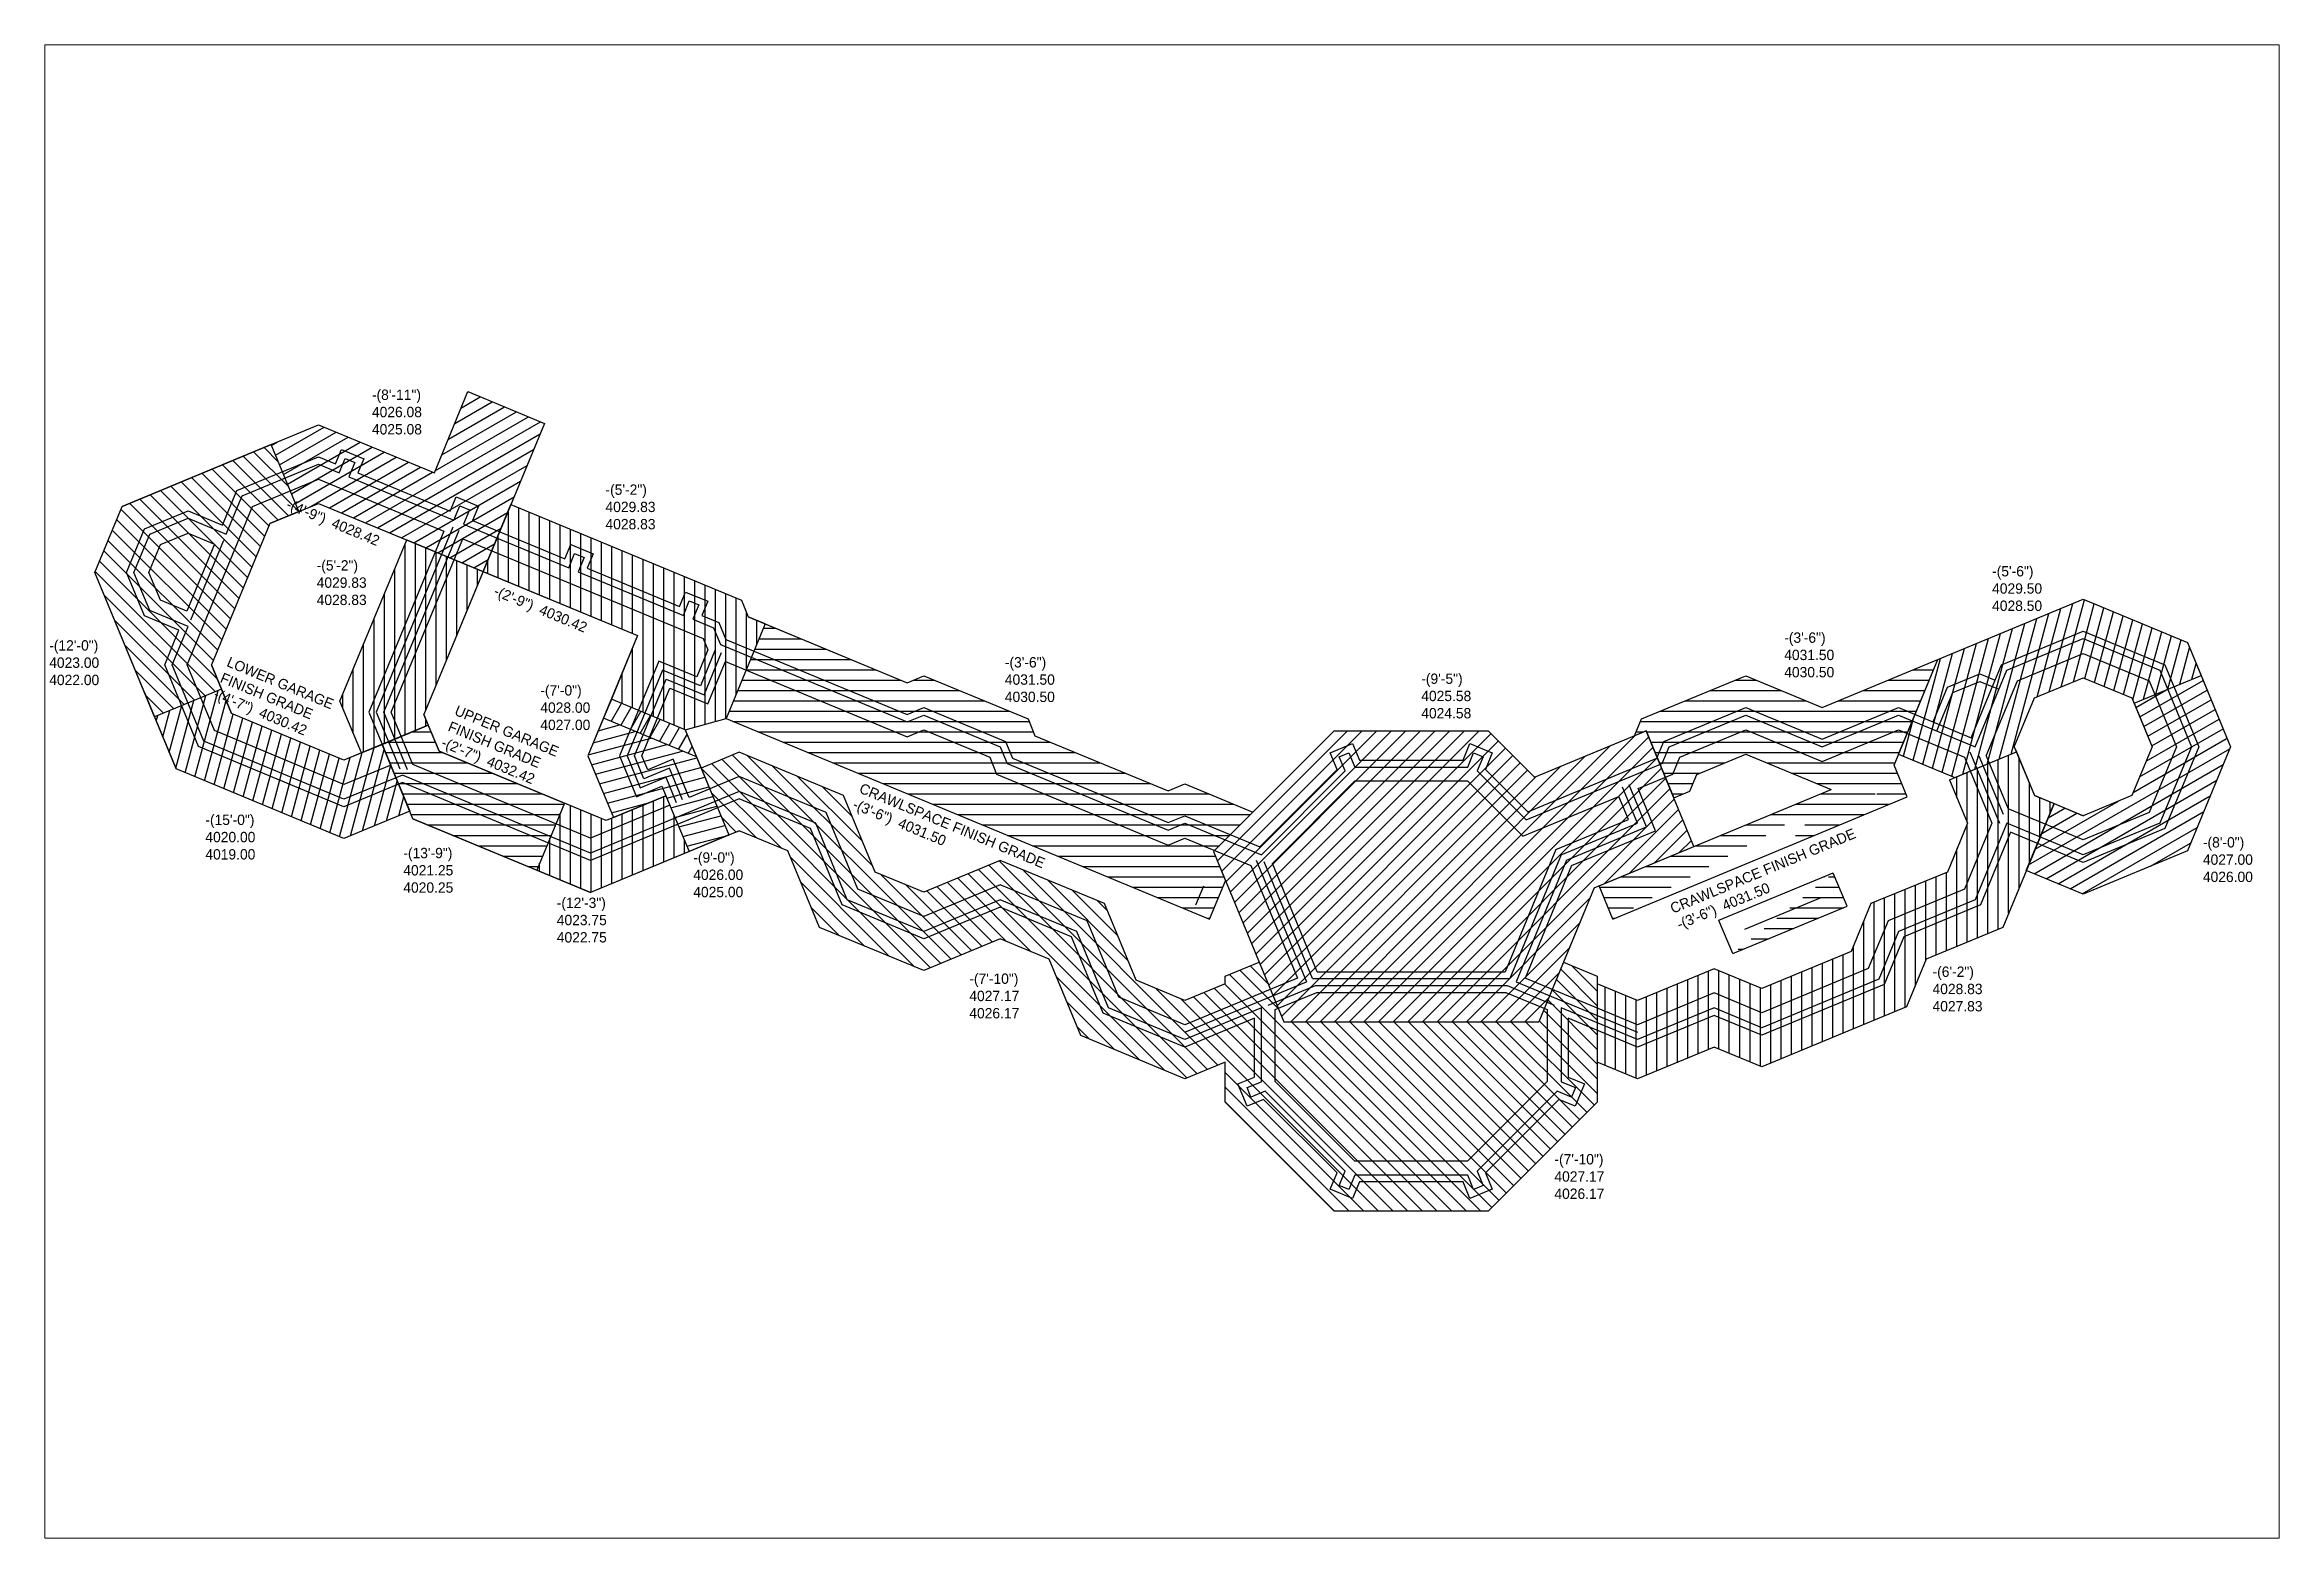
# Paper-space layout 'Dig Plan' of a CAD drawing. Header units: inches. Extents: x 0 to 35.3, y 0 to 23.6.
# The model-space entities are those that its viewports show. They can reach past a viewport. Long polylines and large blocks are cut down to what shows.
import ezdxf

# ---------------------------------------------------------------- set-up
doc = ezdxf.new("R2010")
doc.units = ezdxf.units.IN
doc.header["$MEASUREMENT"] = 0
doc.linetypes.add('HIDDEN', pattern=[0.375, 0.25, -0.125])
doc.layers.add('DIG LINES', color=20, linetype='Continuous', lineweight=30)
doc.layers.add('FOOTINGS', color=7, linetype='HIDDEN', lineweight=30)
pattern_1 = [(0, (0, 0), (0, 12), [])]
pattern_2 = [(90, (0, 0), (-12, 7e-16), [])]
pattern_3 = [(30, (0, 0), (-6, 10.392305), [])]
pattern_4 = [(75, (0, 0), (-11.59111, 3.105829), [])]
pattern_5 = [(315, (0, 0), (8.485281, 8.485281), [])]

msp = doc.modelspace()

# ---------------------------------------------------------------- hatches: boundary and pattern name
at = {"layer": 'DIG LINES'}
h = msp.add_hatch(dxfattribs=at)
h.set_pattern_fill('_USER', color=5, scale=12, angle=30, style=0, pattern_type=0)
h.set_pattern_definition(pattern_3)
h.paths.add_polyline_path([(10244.9, 6471.4), (10212.8, 6549), (10267.7, 6571.8), (10402, 6516.1), (10441, 6610.4), (10529.7, 6573.6), (10458.6, 6401.8), (10267.7, 6480.9)])
h = msp.add_hatch(dxfattribs=at)
h.set_pattern_fill('_USER', color=81, scale=12, angle=315, style=0, pattern_type=0)
h.set_pattern_definition(pattern_5)
h.paths.add_polyline_path([(10244.9, 6471.4), (10212.8, 6549), (10039.8, 6477.4), (10008.1, 6400.9), (10077.5, 6233.4), (10155.1, 6265.5), (10143.4, 6293.8), (10211.1, 6457.4)])
h = msp.add_hatch(dxfattribs=at)
h.set_pattern_fill('_USER', color=241, scale=12, angle=90, style=0, pattern_type=0)
h.set_pattern_definition(pattern_2)
h.paths.add_polyline_path([(10490.7, 6479.4), (10758.1, 6368.6), (10766.1, 6349.2), (10785.8, 6341.1), (10740.3, 6231.3), (10693.1, 6218.4), (10607.3, 6253.9), (10637.8, 6327.5), (10458.6, 6401.8)])
h = msp.add_hatch(dxfattribs=at)
h.set_pattern_fill('_USER', color=241, scale=12, angle=90, style=0, pattern_type=0)
h.set_pattern_definition(pattern_2)
h.paths.add_polyline_path([(10317.4, 6191.6), (10341.4, 6201.5), (10395, 6223.7), (10389.9, 6236), (10458.6, 6401.8), (10369.9, 6438.5), (10292.5, 6251.7)])
h = msp.add_hatch(dxfattribs=at)
h.set_pattern_fill('_USER', color=247, scale=12, angle=75, style=0, pattern_type=0)
h.set_pattern_definition(pattern_4)
h.paths.add_polyline_path([(12145.8, 6299.8), (12314.5, 6369.7), (12435.3, 6319.6), (12451.2, 6281.4), (12373.6, 6249.2), (12371, 6255.3), (12314.5, 6278.8), (12258, 6255.3), (12234.5, 6198.8), (12237.1, 6192.7), (12165.6, 6163.1), (12100.4, 6190.1)])
h = msp.add_hatch(dxfattribs=at)
h.set_pattern_fill('_USER', color=6, scale=12, style=0, pattern_type=0)
h.set_pattern_definition(pattern_1)
h.paths.add_polyline_path([(10785.8, 6341.1), (10740.3, 6231.3), (11301.2, 5999), (11319.6, 6043.3), (11305.6, 6077.1), (11351.4, 6122.9), (11272.5, 6155.6), (11253.1, 6147.5), (11098.6, 6211.5), (11090.6, 6230.9), (10969.7, 6281), (10950.3, 6272.9)])
h = msp.add_hatch(dxfattribs=at)
h.set_pattern_fill('_USER', color=6, scale=12, style=0, pattern_type=0)
h.set_pattern_definition(pattern_1)
h.paths.add_polyline_path([(11794.1, 6211.5), (11802.2, 6230.9), (11923, 6281), (12011.7, 6244.2), (12145.8, 6299.8), (12095.2, 6177.5), (12094.6, 6179), (12022.1, 6149), (11923, 6190.1), (11866.4, 6166.6), (11858.4, 6147.2), (11839.5, 6139.4), (11807.4, 6217)])
h = msp.add_hatch(dxfattribs=at)
h.set_pattern_fill('_USER', color=99, scale=12, angle=30, style=0, pattern_type=0)
h.set_pattern_definition(pattern_3)
h.paths.add_polyline_path([(12373.6, 6249.2), (12451.2, 6281.4), (12485.4, 6198.8), (12435.3, 6077.9), (12314.5, 6027.9), (12248.5, 6055.2), (12280.7, 6132.8), (12314.5, 6118.8), (12371, 6142.2), (12394.5, 6198.8)])
h = msp.add_hatch(dxfattribs=at)
h.set_pattern_fill('_USER', color=1, scale=12, angle=75, style=0, pattern_type=0)
h.set_pattern_definition(pattern_4)
h.paths.add_polyline_path([(10155.1, 6265.5), (10166.8, 6237.3), (10297.2, 6183.2), (10341.4, 6201.5), (10373.6, 6123.9), (10297.2, 6092.3), (10102.5, 6173), (10077.5, 6233.4)])
h = msp.add_hatch(dxfattribs=at)
h.set_pattern_fill('_USER', scale=12, angle=60, style=0, pattern_type=0)
h.set_pattern_definition([(60, (0, 0), (-10.392305, 6), [])])
h.paths.add_polyline_path([(10693.1, 6218.4), (10607.3, 6253.9), (10598.1, 6231.7), (10706.1, 6187)])
h = msp.add_hatch(dxfattribs=at)
h.set_pattern_fill('_USER', color=1, scale=12, style=0, pattern_type=0)
h.set_pattern_definition(pattern_1)
h.paths.add_polyline_path([(10341.4, 6201.5), (10395, 6223.7), (10407.5, 6193.6), (10552.9, 6133.4), (10520.8, 6055.8), (10377.2, 6115.2)])
h = msp.add_hatch(dxfattribs=at)
h.set_pattern_fill('_USER', color=256, scale=12, angle=15, style=0, pattern_type=0)
h.set_pattern_definition([(15, (0, 0), (-3.105829, 11.59111), [])])
h.paths.add_polyline_path([(10706.1, 6187), (10598.1, 6231.7), (10580, 6188.2), (10609.7, 6116.7), (10670.6, 6141.9), (10697.4, 6077.3), (10743.6, 6096.4)])
h = msp.add_hatch(dxfattribs=at)
h.set_pattern_fill('_USER', color=3, scale=12, angle=45, style=0, pattern_type=0)
h.set_pattern_definition([(45, (0, 0), (-8.485281, 8.485281), [])])
h.paths.add_polyline_path([(11445.7, 6217.2), (11624.4, 6217.2), (11678.2, 6163.5), (11807.4, 6217), (11862.9, 6083), (11747.1, 6035.1), (11682.9, 5879.9), (11387.2, 5879.9), (11305.6, 6077.1)])
h = msp.add_hatch(dxfattribs=at)
h.set_pattern_fill('_USER', color=6, scale=12, style=0, pattern_type=0)
h.set_pattern_definition(pattern_1)
h.paths.add_polyline_path([(12095.2, 6177.5), (12110.3, 6214.1), (12100.4, 6218.2), (12011.7, 6181.5), (12005.6, 6184), (11995.6, 6160), (12022.1, 6149), (11984.6, 6133.5), (11980, 6122.2), (11985, 6124.3), (11994.2, 6102.1), (11980.6, 6096.5), (11984, 6088.2), (12110.4, 6140.7)])
h.paths.add_polyline_path([(12067.4, 6158.4), (12089.6, 6167.6), (12098.7, 6145.4), (12076.6, 6136.2)], flags=16)
h.paths.add_polyline_path([(12079.5, 6153.4), (12084.6, 6155.5), (12086.7, 6150.4), (12081.6, 6148.3)], flags=0)
h = msp.add_hatch(dxfattribs=at)
h.set_pattern_fill('_USER', color=4, scale=12, angle=315, style=0, pattern_type=0)
h.set_pattern_definition(pattern_5)
h.paths.add_polyline_path([(10755.6, 6192.3), (10711.5, 6174), (10743.6, 6096.4), (10755.6, 6101.4), (10812.1, 6077.9), (10848.9, 5989.3), (10969.7, 5939.2), (11058.4, 5975.9), (11115, 5952.5), (11151.7, 5863.8), (11272.5, 5813.8), (11319.2, 5833.1), (11319.2, 5786.5), (11445.7, 5660.1), (11624.4, 5660.1), (11750.9, 5786.5), (11750.9, 5932.7), (11711.5, 5949), (11682.9, 5879.9), (11387.2, 5879.9), (11358.6, 5949), (11319.2, 5932.7), (11319.2, 5924), (11272.5, 5904.7), (11216, 5928.1), (11179.2, 6016.8), (11058.4, 6066.9), (10969.7, 6030.1), (10913.2, 6053.5), (10876.4, 6142.2)])
h = msp.add_hatch(dxfattribs=at)
h.set_pattern_fill('_USER', color=5, scale=12, angle=90, style=0, pattern_type=0)
h.set_pattern_definition(pattern_2)
h.paths.add_polyline_path([(11797.6, 5904.7), (11750.9, 5924), (11750.9, 5833.1), (11797.6, 5813.8), (11886.3, 5850.5), (11941.7, 5827.5), (12109.6, 5897.1), (12132.5, 5952.5), (12221.2, 5989.3), (12280.7, 6132.8), (12258, 6142.2), (12237.1, 6192.7), (12159.5, 6160.5), (12180.3, 6110.1), (12156.9, 6053.5), (12068.2, 6016.8), (12045.3, 5961.4), (11941.7, 5918.5), (11886.3, 5941.4)])
h = msp.add_hatch(dxfattribs=at)
h.set_pattern_fill('_USER', color=6, scale=12, style=0, pattern_type=0)
h.set_pattern_definition(pattern_1)
edge = h.paths.add_edge_path()
edge.add_line((11753, 6037.5), (12022.1, 6149))
edge.add_line((12110.4, 6140.7), (12095.2, 6177.5))
edge.add_line((11768.9, 5999), (12110.4, 6140.7))
edge.add_line((11768.9, 5999), (11753, 6037.5))
h = msp.add_hatch(dxfattribs=at)
h.set_pattern_fill('_USER', color=190, scale=12, angle=90, style=0, pattern_type=0)
h.set_pattern_definition(pattern_2)
h.paths.add_polyline_path([(10601.4, 6113.3), (10552.9, 6133.4), (10520.8, 6055.8), (10583.1, 6029.9), (10697.4, 6077.3), (10670.6, 6141.9)])
h = msp.add_hatch(dxfattribs=at)
h.set_pattern_fill('_USER', color=6, scale=12, style=0, pattern_type=0)
h.set_pattern_definition(pattern_1)
edge = h.paths.add_edge_path()
edge.add_line((11892, 5997.5), (12024.5, 6052.4))
edge.add_line((11908, 5958.9), (11892, 5997.4))
edge.add_line((11908, 5958.9), (12040.6, 6013.8))
edge.add_line((12040.6, 6013.8), (12024.6, 6052.3))

# ---------------------------------------------------------------- linework, layer by layer
for p, q in [((10402, 6516.1), (10441, 6610.4)), ((10441, 6610.4), (10529.7, 6573.6)), ((10039.8, 6477.4), (10267.7, 6571.8)), ((10212.8, 6549), (10267.7, 6571.8)), ((10267.7, 6571.8), (10402, 6516.1)), ((10529.7, 6573.6), (10389.9, 6236)), ((10529.7, 6573.6), (10458.6, 6401.8)), ((10212.8, 6549), (10039.8, 6477.4)), ((10244.9, 6471.4), (10212.8, 6549)), ((10211.1, 6457.4), (10267.7, 6480.9)), ((10244.9, 6471.4), (10267.7, 6480.9)), ((10267.7, 6480.9), (10637.8, 6327.5)), ((10267.7, 6480.9), (10458.6, 6401.8)), ((10008.1, 6400.9), (10039.8, 6477.4)), ((10211.1, 6457.4), (10143.4, 6293.8)), ((10244.9, 6471.4), (10211.1, 6457.4)), ((10458.6, 6401.8), (10490.7, 6479.4)), ((10490.7, 6479.4), (10758.1, 6368.6)), ((10292.5, 6251.7), (10369.9, 6438.5)), ((10369.9, 6438.5), (10458.6, 6401.8)), ((10102.5, 6173), (10008.1, 6400.9)), ((10077.5, 6233.4), (10008.1, 6400.9)), ((10458.6, 6401.8), (10389.9, 6236)), ((10458.6, 6401.8), (10637.8, 6327.5)), ((10758.1, 6368.6), (10766.1, 6349.2)), ((12011.7, 6244.2), (12314.5, 6369.7)), ((12145.8, 6299.8), (12314.5, 6369.7)), ((12314.5, 6369.7), (12435.3, 6319.6)), ((10637.8, 6327.5), (10580, 6188.2)), ((10637.8, 6327.5), (10607.3, 6253.9)), ((10785.8, 6341.1), (10740.3, 6231.3)), ((10785.8, 6341.1), (10740.3, 6231.3)), ((10766.1, 6349.2), (10950.3, 6272.9)), ((10785.8, 6341.1), (10766.1, 6349.2)), ((10785.8, 6341.1), (10950.3, 6272.9)), ((12011.7, 6244.2), (12145.8, 6299.8)), ((12095.2, 6177.5), (12145.8, 6299.8)), ((12100.4, 6190.1), (12145.8, 6299.8)), ((12435.3, 6319.6), (12485.4, 6198.8)), ((12435.3, 6319.6), (12451.2, 6281.4)), ((10166.8, 6237.3), (10143.4, 6293.8)), ((10143.4, 6293.8), (10155.1, 6265.5)), ((10950.3, 6272.9), (10969.7, 6281)), ((10969.7, 6281), (11090.6, 6230.9)), ((11802.2, 6230.9), (11923, 6281)), ((11923, 6281), (12011.7, 6244.2)), ((12258, 6255.3), (12314.5, 6278.8)), ((12314.5, 6278.8), (12371, 6255.3)), ((12373.6, 6249.2), (12451.2, 6281.4)), ((12451.2, 6281.4), (12485.4, 6198.8)), ((10065.8, 6261.7), (10077.5, 6233.4)), ((10155.1, 6265.5), (10077.5, 6233.4)), ((10155.1, 6265.5), (10166.8, 6237.3)), ((10317.4, 6191.6), (10292.5, 6251.7)), ((10607.3, 6253.9), (10598.1, 6231.7)), ((10693.1, 6218.4), (10607.3, 6253.9)), ((12234.5, 6198.8), (12258, 6255.3)), ((12371, 6255.3), (12394.5, 6198.8)), ((12371, 6255.3), (12373.6, 6249.2)), ((12373.6, 6249.2), (12394.5, 6198.8)), ((10077.5, 6233.4), (10102.5, 6173)), ((10297.2, 6183.2), (10166.8, 6237.3)), ((10395, 6223.7), (10297.2, 6183.2)), ((10341.4, 6201.5), (10395, 6223.7)), ((10407.5, 6193.6), (10389.9, 6236)), ((10389.9, 6236), (10395, 6223.7)), ((10395, 6223.7), (10407.5, 6193.6)), ((10598.1, 6231.7), (10580, 6188.2)), ((10706.1, 6187), (10598.1, 6231.7)), ((10693.1, 6218.4), (10740.3, 6231.3)), ((10740.3, 6231.3), (11301.2, 5999)), ((11090.6, 6230.9), (11098.6, 6211.5)), ((11794.1, 6211.5), (11802.2, 6230.9)), ((10341.4, 6201.5), (10297.2, 6183.2)), ((10317.4, 6191.6), (10341.4, 6201.5)), ((10377.2, 6115.2), (10341.4, 6201.5)), ((10341.4, 6201.5), (10373.6, 6123.9)), ((10693.1, 6218.4), (10743.6, 6096.4)), ((10693.1, 6218.4), (10706.1, 6187)), ((11098.6, 6211.5), (11253.1, 6147.5)), ((11305.6, 6077.1), (11445.7, 6217.2)), ((11445.7, 6217.2), (11624.4, 6217.2)), ((11624.4, 6217.2), (11678.2, 6163.5)), ((11678.2, 6163.5), (11807.4, 6217)), ((11807.4, 6217), (11794.1, 6211.5)), ((11862.9, 6083), (11807.4, 6217)), ((11807.4, 6217), (11839.5, 6139.4)), ((12234.5, 6198.8), (12258, 6142.2)), ((12234.5, 6198.8), (12237.1, 6192.7)), ((12394.5, 6198.8), (12371, 6142.2)), ((12485.4, 6198.8), (12435.3, 6077.9)), ((10297.2, 6092.3), (10102.5, 6173)), ((10601.4, 6113.3), (10407.5, 6193.6)), ((10407.5, 6193.6), (10552.9, 6133.4)), ((10580, 6188.2), (10609.7, 6116.7)), ((10580, 6188.2), (10609.7, 6116.7)), ((10706.1, 6187), (10743.6, 6096.4)), ((10755.6, 6192.3), (10711.5, 6174)), ((10711.5, 6174), (10743.6, 6096.4)), ((10876.4, 6142.2), (10755.6, 6192.3)), ((11866.4, 6166.6), (11923, 6190.1)), ((11923, 6190.1), (12022.1, 6149)), ((12110.4, 6140.7), (12095.2, 6177.5)), ((12100.4, 6190.1), (12165.6, 6163.1)), ((12159.5, 6160.5), (12237.1, 6192.7)), ((12165.6, 6163.1), (12237.1, 6192.7)), ((12237.1, 6192.7), (12258, 6142.2)), ((11253.1, 6147.5), (11272.5, 6155.6)), ((11272.5, 6155.6), (11351.4, 6122.9)), ((11753, 6037.5), (12022.1, 6149)), ((11839.5, 6139.4), (11858.4, 6147.2)), ((11858.4, 6147.2), (11866.4, 6166.6)), ((12159.5, 6160.5), (12180.3, 6110.1)), ((10373.6, 6123.9), (10297.2, 6092.3)), ((10552.9, 6133.4), (10520.8, 6055.8)), ((10601.4, 6113.3), (10552.9, 6133.4)), ((10670.6, 6141.9), (10601.4, 6113.3)), ((10609.7, 6116.7), (10670.6, 6141.9)), ((10670.6, 6141.9), (10697.4, 6077.3)), ((10913.2, 6053.5), (10876.4, 6142.2)), ((11305.6, 6077.1), (11351.4, 6122.9)), ((11768.9, 5999), (12110.4, 6140.7)), ((12280.7, 6132.8), (12221.2, 5989.3)), ((12248.5, 6055.2), (12280.7, 6132.8)), ((12314.5, 6118.8), (12258, 6142.2)), ((12258, 6142.2), (12280.7, 6132.8)), ((12280.7, 6132.8), (12314.5, 6118.8)), ((12371, 6142.2), (12314.5, 6118.8)), ((10583.1, 6029.9), (10377.2, 6115.2)), ((10377.2, 6115.2), (10520.8, 6055.8)), ((10755.6, 6101.4), (10583.1, 6029.9)), ((10743.6, 6096.4), (10697.4, 6077.3)), ((10743.6, 6096.4), (10755.6, 6101.4)), ((10812.1, 6077.9), (10755.6, 6101.4)), ((12180.3, 6110.1), (12156.9, 6053.5)), ((10697.4, 6077.3), (10583.1, 6029.9)), ((10848.9, 5989.3), (10812.1, 6077.9)), ((11058.4, 6066.9), (10969.7, 6030.1)), ((11179.2, 6016.8), (11058.4, 6066.9)), ((11305.6, 6077.1), (11387.2, 5879.9)), ((11305.6, 6077.1), (11319.6, 6043.3)), ((11747.1, 6035.1), (11862.9, 6083)), ((12435.3, 6077.9), (12314.5, 6027.9)), ((10520.8, 6055.8), (10583.1, 6029.9)), ((10969.7, 6030.1), (10913.2, 6053.5)), ((11301.2, 5999), (11319.6, 6043.3)), ((11892, 5997.5), (12024.5, 6052.4)), ((12040.6, 6013.8), (12024.6, 6052.3)), ((12156.9, 6053.5), (12068.2, 6016.8)), ((12314.5, 6027.9), (12248.5, 6055.2)), ((11216, 5928.1), (11179.2, 6016.8)), ((11285.3, 6015.4), (11294.4, 6037.6)), ((11747.1, 6035.1), (11682.9, 5879.9)), ((11747.1, 6035.1), (11711.5, 5949)), ((11768.9, 5999), (11753, 6037.5)), ((11908, 5958.9), (12040.6, 6013.8)), ((11921.9, 5987.2), (12010.6, 6023.9)), ((12068.2, 6016.8), (12045.3, 5961.4)), ((10969.7, 5939.2), (10848.9, 5989.3)), ((11908, 5958.9), (11892, 5997.4)), ((12221.2, 5989.3), (12132.5, 5952.5)), ((11058.4, 5975.9), (10969.7, 5939.2)), ((11115, 5952.5), (11058.4, 5975.9)), ((12045.3, 5961.4), (11941.7, 5918.5)), ((11151.7, 5863.8), (11115, 5952.5)), ((11319.2, 5932.7), (11358.6, 5949)), ((11358.6, 5949), (11387.2, 5879.9)), ((11711.5, 5949), (11682.9, 5879.9)), ((11711.5, 5949), (11750.9, 5932.7)), ((11886.3, 5941.4), (11797.6, 5904.7)), ((11941.7, 5918.5), (11886.3, 5941.4)), ((12132.5, 5952.5), (12109.6, 5897.1)), ((11272.5, 5904.7), (11216, 5928.1)), ((11319.2, 5924), (11272.5, 5904.7)), ((11319.2, 5924), (11319.2, 5932.7)), ((11750.9, 5932.7), (11750.9, 5786.5)), ((11797.6, 5904.7), (11750.9, 5924)), ((11750.9, 5924), (11750.9, 5833.1)), ((12109.6, 5897.1), (11941.7, 5827.5)), ((11272.5, 5813.8), (11151.7, 5863.8)), ((11387.2, 5879.9), (11682.9, 5879.9)), ((11319.2, 5833.1), (11272.5, 5813.8)), ((11319.2, 5786.5), (11319.2, 5833.1)), ((11797.6, 5813.8), (11750.9, 5833.1)), ((11886.3, 5850.5), (11797.6, 5813.8)), ((11941.7, 5827.5), (11886.3, 5850.5)), ((11445.7, 5660.1), (11319.2, 5786.5)), ((11750.9, 5786.5), (11624.4, 5660.1)), ((11624.4, 5660.1), (11445.7, 5660.1))]:
    msp.add_line(p, q, dxfattribs=at)
at = {"layer": 'FOOTINGS', "ltscale": 50}
for p, q in [((10172.9, 6495.7), (10267.7, 6535)), ((10267.7, 6535), (10287.4, 6526.8)), ((10287.4, 6526.8), (10294.3, 6543.4)), ((10294.3, 6543.4), (10320.1, 6532.7)), ((10320.1, 6532.7), (10313.2, 6516.1)), ((10191.2, 6477.3), (10267.7, 6509)), ((10267.7, 6509), (10413.1, 6448.8)), ((10313.2, 6516.1), (10420.4, 6471.7)), ((10156.3, 6455.7), (10172.9, 6495.7)), ((10420.4, 6471.7), (10427.3, 6488.3)), ((10427.3, 6488.3), (10453.2, 6477.6)), ((10065.8, 6451.4), (10116.3, 6472.3)), ((10115.2, 6293.8), (10191.2, 6477.3)), ((10116.3, 6472.3), (10156.3, 6455.7)), ((10453.2, 6477.6), (10446.3, 6461)), ((10446.3, 6461), (10553.4, 6416.6)), ((10044.9, 6400.9), (10065.8, 6451.4)), ((10070.9, 6400.9), (10084.2, 6433)), ((10084.2, 6433), (10116.3, 6446.3)), ((10116.3, 6446.3), (10147.1, 6433.5)), ((10435.2, 6439.6), (10713.7, 6324.3)), ((10553.4, 6416.6), (10560.3, 6433.2)), ((10560.3, 6433.2), (10586.2, 6422.5)), ((10586.2, 6422.5), (10579.3, 6405.9)), ((10579.3, 6405.9), (10686.5, 6361.5)), ((10065.8, 6350.4), (10044.9, 6400.9)), ((10084.2, 6368.8), (10070.9, 6400.9)), ((10686.5, 6361.5), (10693.4, 6378.1)), ((10693.4, 6378.1), (10719.2, 6367.4)), ((10105.8, 6333.8), (10065.8, 6350.4)), ((10115, 6356), (10084.2, 6368.8)), ((10719.2, 6367.4), (10712.4, 6350.8)), ((10712.4, 6350.8), (10732, 6342.6)), ((10089.2, 6293.8), (10105.8, 6333.8)), ((10713.7, 6324.3), (10719.2, 6310.9)), ((10732, 6342.6), (10740.1, 6323.2)), ((12219.7, 6293.6), (12314.5, 6332.9)), ((12314.5, 6332.9), (12409.3, 6293.6)), ((10740.1, 6323.2), (10950.3, 6236.1)), ((12238.1, 6275.2), (12314.5, 6306.9)), ((12314.5, 6306.9), (12390.9, 6275.2)), ((10128.5, 6199), (10089.2, 6293.8)), ((10146.9, 6217.4), (10115.2, 6293.8)), ((10662.4, 6298), (10616.9, 6188.2)), ((10739.6, 6297.4), (10950.3, 6210.1)), ((12157, 6267.6), (12194.5, 6283.2)), ((12184.7, 6209.2), (12219.7, 6293.6)), ((12194.5, 6283.2), (12212.3, 6275.8)), ((12202.1, 6188.3), (12238.1, 6275.2)), ((12390.9, 6275.2), (12422.6, 6198.8)), ((12409.3, 6293.6), (12448.6, 6198.8)), ((10642.8, 6188.2), (10675.3, 6266.7)), ((12140.4, 6227.6), (12157, 6267.6)), ((10950.3, 6236.1), (10969.7, 6244.2)), ((10969.7, 6244.2), (11064.5, 6204.9)), ((11828.2, 6204.9), (11923, 6244.2)), ((11923, 6244.2), (12011.7, 6207.4)), ((12011.7, 6207.4), (12100.4, 6244.2)), ((12100.4, 6244.2), (12184.7, 6209.2)), ((10297.2, 6129.1), (10128.5, 6199)), ((10297.2, 6155.1), (10146.9, 6217.4)), ((10950.3, 6210.1), (10969.7, 6218.2)), ((10969.7, 6218.2), (11046.2, 6186.5)), ((11064.5, 6204.9), (11072.6, 6185.5)), ((11441.1, 6191.5), (11467, 6202.3)), ((11467, 6202.3), (11474.9, 6183.2)), ((11595.2, 6183.2), (11603.1, 6202.3)), ((11603.1, 6202.3), (11629, 6191.5)), ((11820.1, 6185.5), (11828.2, 6204.9)), ((11846.5, 6186.5), (11923, 6218.2)), ((11923, 6218.2), (12011.7, 6181.5)), ((12011.7, 6181.5), (12100.4, 6218.2)), ((12100.4, 6218.2), (12176.8, 6186.5)), ((12422.6, 6198.8), (12390.9, 6122.3)), ((12448.6, 6198.8), (12409.3, 6104)), ((10351.4, 6177.5), (10297.2, 6155.1)), ((10583.1, 6092.7), (10377.1, 6178)), ((10616.9, 6188.2), (10636.5, 6140.8)), ((10649.5, 6172.1), (10642.8, 6188.2)), ((10679, 6184.4), (10649.5, 6172.1)), ((10697.4, 6140), (10679, 6184.4)), ((11046.2, 6186.5), (11054.2, 6167.1)), ((11072.6, 6185.5), (11253.1, 6110.7)), ((11359.3, 6082.8), (11449, 6172.5)), ((11449, 6172.5), (11441.1, 6191.5)), ((11474.9, 6183.2), (11595.2, 6183.2)), ((11629, 6191.5), (11621.1, 6172.5)), ((11621.1, 6172.5), (11670.2, 6123.4)), ((11670.2, 6123.4), (11820.1, 6185.5)), ((11838.5, 6167.1), (11846.5, 6186.5)), ((12176.8, 6186.5), (12208.5, 6110.1)), ((12202.1, 6188.3), (12227.6, 6126.7)), ((10364.9, 6157.1), (10297.2, 6129.1)), ((10583.1, 6066.7), (10364.9, 6157.1)), ((10636.5, 6140.8), (10666, 6153)), ((10666, 6153), (10684.4, 6108.7)), ((10755.6, 6164.1), (10697.4, 6140)), ((10856.5, 6122.3), (10755.6, 6164.1)), ((11054.2, 6167.1), (11253.1, 6084.7)), ((11374, 6063.5), (11469.7, 6159.2)), ((11469.7, 6159.2), (11600.4, 6159.2)), ((11600.4, 6159.2), (11664.6, 6095)), ((11798.2, 6150.4), (11838.5, 6167.1)), ((10755.6, 6138.2), (10583.1, 6066.7)), ((10675.2, 6130.9), (10583.1, 6092.7)), ((10838.2, 6104), (10755.6, 6138.2)), ((10893.3, 6033.6), (10856.5, 6122.3)), ((11253.1, 6110.7), (11272.5, 6118.7)), ((11272.5, 6118.7), (11359.3, 6082.8)), ((11664.6, 6095), (11776, 6141.2)), ((12314.5, 6090.7), (12227.6, 6126.7)), ((12390.9, 6122.3), (12314.5, 6090.7)), ((10874.9, 6015.3), (10838.2, 6104)), ((11253.1, 6084.7), (11272.5, 6092.8)), ((11272.5, 6092.8), (11349, 6061.1)), ((12208.5, 6110.1), (12176.8, 6033.6)), ((12230.1, 6099.6), (12195.2, 6015.3)), ((12314.5, 6064.7), (12230.1, 6099.6)), ((12409.3, 6104), (12314.5, 6064.7)), ((10969.7, 5976), (10874.9, 6015.3)), ((10969.7, 6002), (10893.3, 6033.6)), ((11058.4, 6038.7), (10969.7, 6002)), ((11159.3, 5996.9), (11058.4, 6038.7)), ((12176.8, 6033.6), (12088.1, 5996.9)), ((12195.2, 6015.3), (12106.5, 5978.5)), ((11058.4, 6012.7), (10969.7, 5976)), ((11141, 5978.5), (11058.4, 6012.7)), ((11196.1, 5908.2), (11159.3, 5996.9)), ((12088.1, 5996.9), (12065.2, 5941.5)), ((11177.7, 5889.8), (11141, 5978.5)), ((12106.5, 5978.5), (12083.5, 5923.1)), ((12065.2, 5941.5), (11941.7, 5890.3)), ((11403, 5930.6), (11272.5, 5876.5)), ((11797.6, 5876.5), (11667.1, 5930.6)), ((11886.3, 5913.3), (11797.6, 5876.5)), ((11941.7, 5890.3), (11886.3, 5913.3)), ((12083.5, 5923.1), (11941.7, 5864.3)), ((11272.5, 5850.6), (11177.7, 5889.8)), ((11272.5, 5876.5), (11196.1, 5908.2)), ((11353.2, 5884), (11272.5, 5850.6)), ((11353.2, 5815.8), (11353.2, 5884)), ((11377.2, 5810.6), (11377.2, 5893.9)), ((11692.9, 5893.9), (11692.9, 5810.6)), ((11797.6, 5850.6), (11716.9, 5884)), ((11716.9, 5884), (11716.9, 5815.8)), ((11886.3, 5887.3), (11797.6, 5850.6)), ((11941.7, 5864.3), (11886.3, 5887.3)), ((11334.1, 5807.9), (11353.2, 5815.8)), ((11344.9, 5782), (11334.1, 5807.9)), ((11469.7, 5718.1), (11377.2, 5810.5)), ((11692.9, 5810.5), (11600.4, 5718.1)), ((11716.9, 5815.8), (11736, 5807.9)), ((11736, 5807.9), (11725.2, 5782)), ((11363.9, 5789.9), (11344.9, 5782)), ((11449, 5704.8), (11363.9, 5789.9)), ((11706.2, 5789.9), (11621.1, 5704.8)), ((11725.2, 5782), (11706.2, 5789.9)), ((11441.1, 5685.7), (11449, 5704.8)), ((11600.4, 5718.1), (11469.7, 5718.1)), ((11621.1, 5704.8), (11629, 5685.7)), ((11467, 5675), (11441.1, 5685.7)), ((11474.9, 5694.1), (11467, 5675)), ((11595.2, 5694.1), (11474.9, 5694.1)), ((11603.1, 5675), (11595.2, 5694.1)), ((11629, 5685.7), (11603.1, 5675))]:
    msp.add_line(p, q, dxfattribs=at)
at = {"layer": 'FOOTINGS'}
for p, q in [((10291.7, 6516.4), (10298.6, 6533)), ((10298.6, 6533), (10309.7, 6528.4)), ((10179, 6489.6), (10267.7, 6526.3)), ((10267.7, 6526.3), (10291.7, 6516.4)), ((10309.7, 6528.4), (10302.8, 6511.8)), ((10302.8, 6511.8), (10424.7, 6461.3)), ((10160.6, 6445.2), (10179, 6489.6)), ((10071.9, 6445.2), (10116.3, 6463.6)), ((10116.3, 6463.6), (10160.6, 6445.2)), ((10424.7, 6461.3), (10431.6, 6477.9)), ((10431.6, 6477.9), (10442.7, 6473.3)), ((10442.7, 6473.3), (10435.8, 6456.7)), ((10435.8, 6456.7), (10557.8, 6406.2)), ((10053.6, 6400.9), (10071.9, 6445.2)), ((10147.1, 6433.5), (10115, 6356)), ((10157.6, 6437.8), (10119.3, 6345.6)), ((10413.1, 6448.8), (10326, 6238.7)), ((10423.5, 6453.1), (10334.7, 6238.7)), ((10343.4, 6238.7), (10430.9, 6450)), ((10352, 6238.7), (10435.2, 6439.6)), ((10557.8, 6406.2), (10564.7, 6422.8)), ((10564.7, 6422.8), (10575.8, 6418.2)), ((10575.8, 6418.2), (10568.9, 6401.6)), ((10071.9, 6356.5), (10053.6, 6400.9)), ((10568.9, 6401.6), (10690.8, 6351)), ((10116.3, 6338.2), (10071.9, 6356.5)), ((10690.8, 6351), (10697.7, 6367.7)), ((10697.7, 6367.7), (10708.8, 6363.1)), ((10708.8, 6363.1), (10701.9, 6346.5)), ((10097.9, 6293.8), (10116.3, 6338.2)), ((10701.9, 6346.5), (10725.9, 6336.5)), ((10725.9, 6336.5), (10734, 6317.1)), ((12225.8, 6287.5), (12314.5, 6324.2)), ((12314.5, 6324.2), (12403.2, 6287.5)), ((10719.2, 6310.9), (10706.3, 6279.8)), ((10727.9, 6310.9), (10710.6, 6269.4)), ((10715, 6258.9), (10735.2, 6307.9)), ((10734, 6317.1), (10950.3, 6227.5)), ((10134.6, 6205.1), (10097.9, 6293.8)), ((10666.7, 6287.6), (10625.5, 6188.2)), ((10634.2, 6188.2), (10671, 6277.1)), ((10706.3, 6279.8), (10662.4, 6298)), ((10710.6, 6269.4), (10666.7, 6287.6)), ((10671, 6277.1), (10715, 6258.9)), ((10719.3, 6248.5), (10739.6, 6297.4)), ((12163.1, 6261.5), (12194.5, 6274.5)), ((12189.1, 6198.8), (12225.8, 6287.5)), ((12194.5, 6274.5), (12216.6, 6265.3)), ((12403.2, 6287.5), (12439.9, 6198.8)), ((10675.3, 6266.7), (10719.3, 6248.5)), ((12144.7, 6217.2), (12163.1, 6261.5)), ((10326, 6238.7), (10351.4, 6177.5)), ((10334.7, 6238.7), (10361.8, 6173.2)), ((10371, 6172), (10343.4, 6238.7)), ((10377.1, 6178), (10352, 6238.7)), ((10950.3, 6227.5), (10969.7, 6235.5)), ((10969.7, 6235.5), (11058.4, 6198.8)), ((11834.3, 6198.8), (11923, 6235.5)), ((11923, 6235.5), (12011.7, 6198.8)), ((12011.7, 6198.8), (12100.4, 6235.5)), ((12100.4, 6235.5), (12189.1, 6198.8)), ((10297.2, 6137.8), (10134.6, 6205.1)), ((11058.4, 6198.8), (11066.5, 6179.3)), ((11826.2, 6179.3), (11834.3, 6198.8)), ((12439.9, 6198.8), (12403.2, 6110.1)), ((10625.5, 6188.2), (10640.8, 6151.2)), ((10645.1, 6161.7), (10634.2, 6188.2)), ((10674.7, 6173.9), (10645.1, 6161.7)), ((10690, 6137), (10674.7, 6173.9)), ((11066.5, 6179.3), (11253.1, 6102)), ((11361.2, 6073.4), (11458.5, 6170.6)), ((11451.6, 6187.2), (11462.7, 6191.8)), ((11458.5, 6170.6), (11451.6, 6187.2)), ((11462.7, 6191.8), (11469.5, 6175.2)), ((11469.5, 6175.2), (11600.6, 6175.2)), ((11600.6, 6175.2), (11607.4, 6191.8)), ((11607.4, 6191.8), (11618.5, 6187.2)), ((11618.5, 6187.2), (11611.6, 6170.6)), ((11611.6, 6170.6), (11668.3, 6113.9)), ((11668.3, 6113.9), (11826.2, 6179.3)), ((12182.9, 6192.7), (12217.2, 6110.1)), ((12193.4, 6188.3), (12221.5, 6120.5)), ((10364.9, 6165.8), (10297.2, 6137.8)), ((10583.1, 6075.4), (10364.9, 6165.8)), ((10755.6, 6146.8), (10583.1, 6075.4)), ((10640.8, 6151.2), (10670.4, 6163.5)), ((10670.4, 6163.5), (10682.6, 6133.9)), ((10844.3, 6110.1), (10755.6, 6146.8)), ((11797.6, 6110.1), (11780.3, 6151.7)), ((11808, 6105.8), (11787.7, 6154.7)), ((11818.5, 6101.4), (11798.2, 6150.4)), ((11787.1, 6114.4), (11776, 6141.2)), ((10881, 6021.4), (10844.3, 6110.1)), ((11253.1, 6102), (11272.5, 6110.1)), ((11272.5, 6110.1), (11361.2, 6073.4)), ((11702.7, 6079.5), (11787.1, 6114.4)), ((11708.9, 6073.4), (11797.6, 6110.1)), ((11715, 6067.2), (11808, 6105.8)), ((11721.1, 6061.1), (11818.5, 6101.4)), ((12225.8, 6110.1), (12189.1, 6021.4)), ((12314.5, 6073.4), (12225.8, 6110.1)), ((12403.2, 6110.1), (12314.5, 6073.4)), ((11355.1, 6067.2), (11413.5, 5926.3)), ((11420.6, 5929.9), (11364.5, 6065.4)), ((11702.7, 6079.5), (11644.1, 5937.9)), ((11708.9, 6073.4), (11649.5, 5929.9)), ((11715, 6067.2), (11656.6, 5926.3)), ((11349, 6061.1), (11403, 5930.6)), ((11426, 5937.9), (11374, 6063.5)), ((11721.1, 6061.1), (11667.1, 5930.6)), ((10969.7, 5984.7), (10881, 6021.4)), ((11058.4, 6021.4), (10969.7, 5984.7)), ((11147.1, 5984.7), (11058.4, 6021.4)), ((12189.1, 6021.4), (12100.4, 5984.7)), ((11183.8, 5896), (11147.1, 5984.7)), ((12100.4, 5984.7), (12077.4, 5929.2)), ((11426, 5937.9), (11644.1, 5937.9)), ((11272.5, 5867.9), (11413.5, 5926.3)), ((11369.2, 5899.3), (11423.9, 5921.9)), ((11377.2, 5893.9), (11425.5, 5913.9)), ((11420.6, 5929.9), (11649.5, 5929.9)), ((11423.9, 5921.9), (11646.2, 5921.9)), ((11425.5, 5913.9), (11644.6, 5913.9)), ((11644.6, 5913.9), (11692.9, 5893.9)), ((11646.2, 5921.9), (11700.9, 5899.3)), ((11656.6, 5926.3), (11797.6, 5867.9)), ((12077.4, 5929.2), (11941.7, 5873)), ((11272.5, 5859.2), (11183.8, 5896)), ((11361.2, 5896), (11272.5, 5859.2)), ((11361.2, 5810.4), (11361.2, 5896)), ((11797.6, 5859.2), (11708.9, 5896)), ((11708.9, 5896), (11708.9, 5810.4)), ((11886.3, 5896), (11797.6, 5859.2)), ((11941.7, 5873), (11886.3, 5896)), ((11344.6, 5803.5), (11361.2, 5810.4)), ((11708.9, 5810.4), (11725.5, 5803.5)), ((11349.2, 5792.4), (11344.6, 5803.5)), ((11365.8, 5799.3), (11349.2, 5792.4)), ((11458.5, 5706.7), (11365.8, 5799.3)), ((11704.3, 5799.3), (11611.6, 5706.7)), ((11720.9, 5792.4), (11704.3, 5799.3)), ((11725.5, 5803.5), (11720.9, 5792.4)), ((11451.6, 5690.1), (11458.5, 5706.7)), ((11611.6, 5706.7), (11618.5, 5690.1)), ((11462.7, 5685.5), (11451.6, 5690.1)), ((11469.5, 5702.1), (11462.7, 5685.5)), ((11600.6, 5702.1), (11469.5, 5702.1)), ((11607.4, 5685.5), (11600.6, 5702.1)), ((11618.5, 5690.1), (11607.4, 5685.5))]:
    msp.add_line(p, q, dxfattribs=at)

# ---------------------------------------------------------------- texts
at = {"layer": 'DIG LINES', "color": 5, "char_height": 12, "width": 105.583, "attachment_point": 1}
for s, insert in [('-(8\'-11")\\P4026.08\\P4025.08', (10329.6, 6612.8)), ('-(6\'-2")\\P4028.83\\P4027.83', (12139.7, 5943.9))]:
    msp.add_mtext(s, dxfattribs=dict(at, insert=insert))
at = {"layer": 'DIG LINES', "color": 7, "char_height": 12, "width": 367.111, "attachment_point": 1}
for s, insert, rotation in [('-(4\'-9")  4028.42', (10233.7, 6486.3), 337.5), ('-(2\'-9")  4030.42', (10474.5, 6385.8), 337.5), ('LOWER GARAGE\\PFINISH GRADE\\P-(4\'-7")  4030.42', (10164.8, 6303.5), 337.5), ('UPPER GARAGE\\PFINISH GRADE\\P-(2\'-7")  4032.42', (10429, 6247.1), 337.5), ('CRAWLSPACE FINISH GRADE\\P-(3\'-6")  4031.50', (10898.4, 6157), 337.5), ('CRAWLSPACE FINISH GRADE\\P-(3\'-6")  4031.50', (11834, 6016.2), 22.5)]:
    msp.add_mtext(s, dxfattribs=dict(at, insert=insert, rotation=rotation))
at = {"layer": 'DIG LINES', "color": 241, "char_height": 12, "width": 105.583, "attachment_point": 1}
for insert in [(10600.5, 6502.8), (10265.5, 6415)]:
    msp.add_mtext('-(5\'-2")\\P4029.83\\P4028.83', dxfattribs=dict(at, insert=insert))
at = {"layer": 'DIG LINES', "color": 25, "insert": (12208.8, 6408.2), "char_height": 12, "width": 105.583, "attachment_point": 1}
msp.add_mtext('-(5\'-6")\\P4029.50\\P4028.50', dxfattribs=at)
at = {"layer": 'DIG LINES', "color": 6, "char_height": 12, "width": 105.583, "attachment_point": 1}
for insert in [(11967.7, 6331.2), (11063.7, 6302.6)]:
    msp.add_mtext('-(3\'-6")\\P4031.50\\P4030.50', dxfattribs=dict(at, insert=insert))
at = {"layer": 'DIG LINES', "color": 81, "insert": (9955.3, 6322.2), "char_height": 12, "width": 105.583, "attachment_point": 1}
msp.add_mtext('-(12\'-0")\\P4023.00\\P4022.00', dxfattribs=at)
at = {"layer": 'DIG LINES', "color": 3, "insert": (11546.7, 6283.6), "char_height": 12, "width": 105.583, "attachment_point": 1}
msp.add_mtext('-(9\'-5")\\P4025.58\\P4024.58', dxfattribs=at)
at = {"layer": 'DIG LINES', "color": 7, "insert": (10524.9, 6270.1), "char_height": 12, "width": 105.583, "attachment_point": 1}
msp.add_mtext('-(7\'-0")\\P4028.00\\P4027.00', dxfattribs=at)
at = {"layer": 'DIG LINES', "color": 1, "char_height": 12, "width": 105.583, "attachment_point": 1}
for s, insert in [('-(15\'-0")\\P4020.00\\P4019.00', (10136.4, 6120)), ('-(13\'-9")\\P4021.25\\P4020.25', (10366, 6081.5))]:
    msp.add_mtext(s, dxfattribs=dict(at, insert=insert))
at = {"layer": 'DIG LINES', "color": 99, "insert": (12453.3, 6093.9), "char_height": 12, "width": 105.583, "attachment_point": 1}
msp.add_mtext('-(8\'-0")\\P4027.00\\P4026.00', dxfattribs=at)
at = {"layer": 'DIG LINES', "insert": (10702.3, 6076.3), "char_height": 12, "width": 105.583, "attachment_point": 1}
msp.add_mtext('-(9\'-0")\\P4026.00\\P4025.00', dxfattribs=at)
at = {"layer": 'DIG LINES', "color": 190, "insert": (10544, 6023.8), "char_height": 12, "width": 105.583, "attachment_point": 1}
msp.add_mtext('-(12\'-3")\\P4023.75\\P4022.75', dxfattribs=at)
at = {"layer": 'DIG LINES', "color": 4, "char_height": 12, "width": 105.583, "attachment_point": 1}
for insert in [(11022.5, 5935.8), (11701.1, 5726.5)]:
    msp.add_mtext('-(7\'-10")\\P4027.17\\P4026.17', dxfattribs=dict(at, insert=insert))

psp = doc.layouts.new('Dig Plan')

# ---------------------------------------------------------------- viewports
at = {"layer": 'DIG LINES'}
psp.add_viewport(center=(17.665, 11.802), size=(35.33, 23.60333), view_center_point=(11245.984, 6146.854), view_height=1731.59098, dxfattribs=at)

doc.saveas('drawing.dxf')
